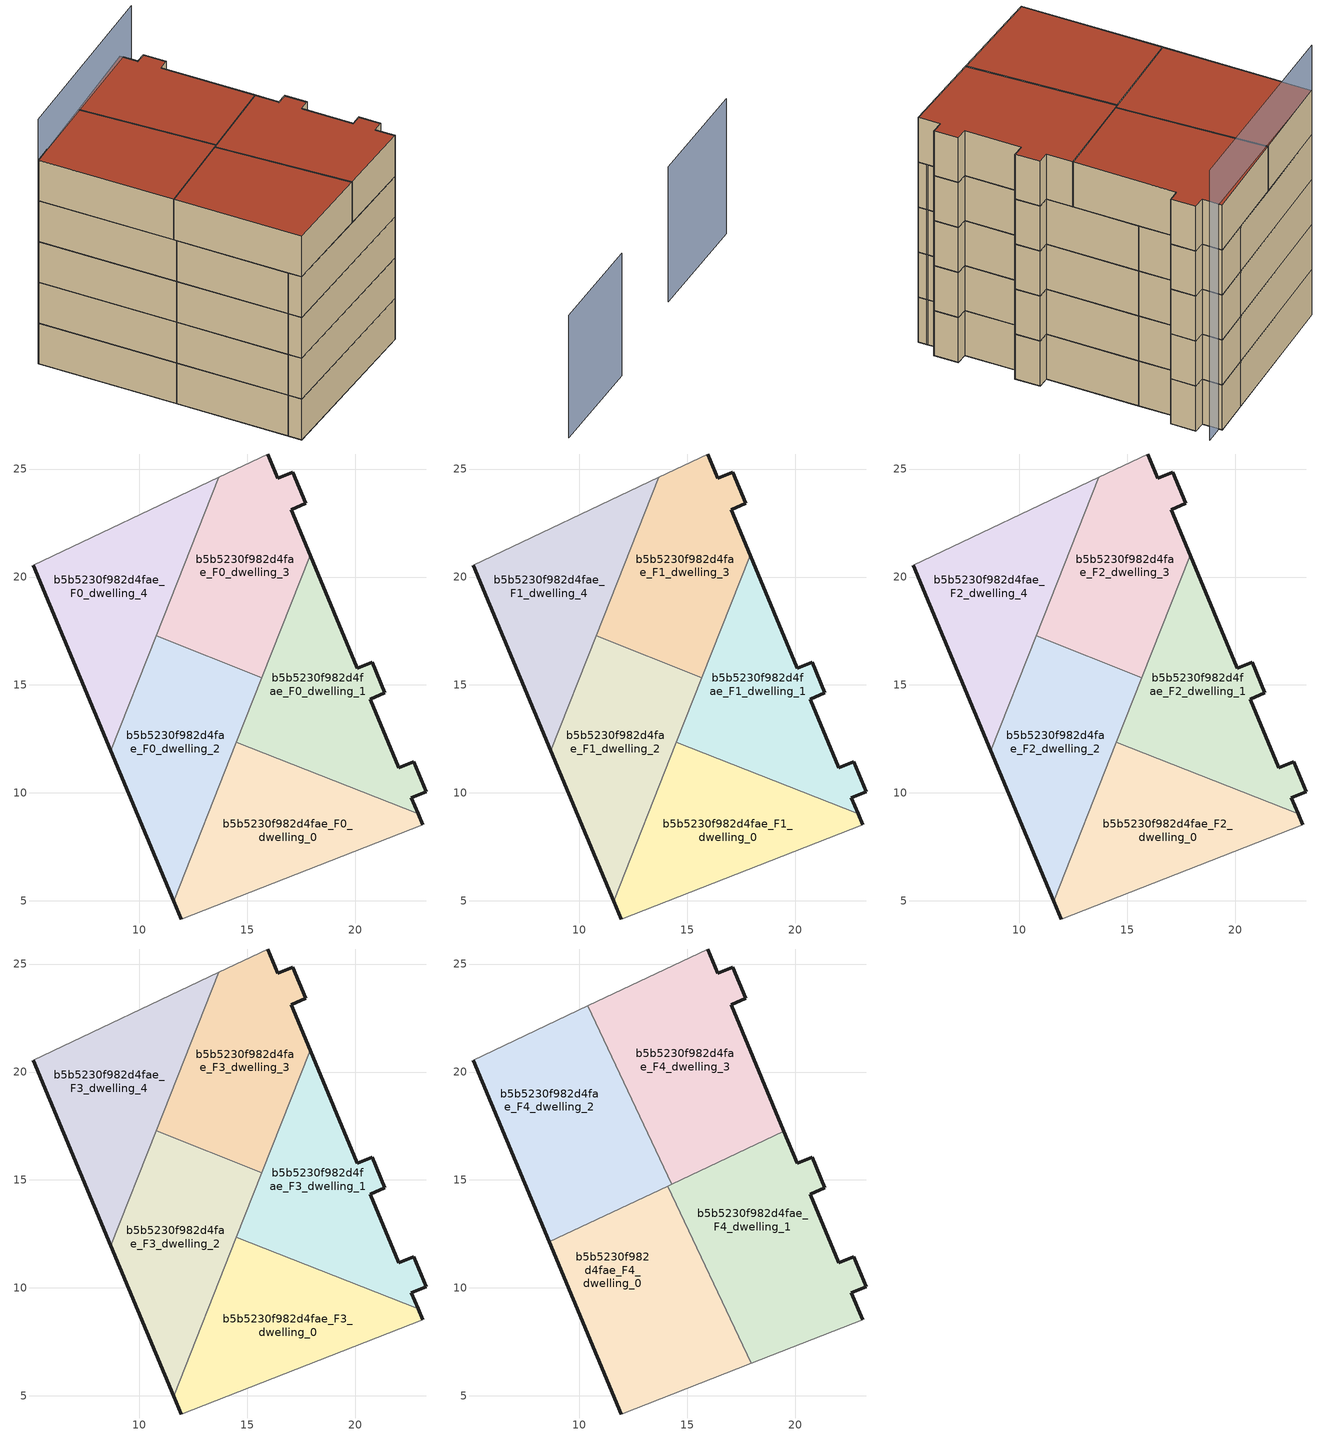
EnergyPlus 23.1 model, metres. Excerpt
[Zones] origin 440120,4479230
b5b5230f982d4fae_F0_dwelling_0
 floor ground (EU_floor_Construction): 23.11,8.54 22.9,9.03 14.49,12.34 11.59,4.99 11.94,4.16 z0
 wall outside (EU_wall_Construction): 22.9,9.03 23.11,8.54 / 11.94,4.16 11.59,4.99 z0:3
 wall to b5b5230f982d4fae_F0_dwelling_1 (EU_wall_Construction): 14.49,12.34 22.9,9.03 z0:3
 wall adiabatic (EU_wall_Construction): 23.11,8.54 11.94,4.16 z0:3
 wall to b5b5230f982d4fae_F0_dwelling_2 (EU_wall_Construction): 11.59,4.99 14.49,12.34 z0:3
b5b5230f982d4fae_F0_dwelling_1
 floor ground (EU_floor_Construction): 22.9,9.03 22.59,9.77 23.29,10.07 22.7,11.45 22.02,11.16 20.68,14.35 21.37,14.64 20.77,16.06 20.09,15.78 17.91,21 14.49,12.34 z0
 wall outside (EU_wall_Construction): 17.91,21 20.09,15.78 20.77,16.06 21.37,14.64 20.68,14.35 22.02,11.16 22.7,11.45 23.29,10.07 22.59,9.77 22.9,9.03 z0:3
 wall to b5b5230f982d4fae_F0_dwelling_3 (EU_wall_Construction): 15.67,15.34 17.91,21 z0:3
 wall to b5b5230f982d4fae_F0_dwelling_2 (EU_wall_Construction): 14.49,12.34 15.67,15.34 z0:3
b5b5230f982d4fae_F0_dwelling_2
 floor ground (EU_floor_Construction): 11.59,4.99 15.67,15.34 10.78,17.27 8.68,11.95 z0
 wall outside (EU_wall_Construction): 11.59,4.99 8.68,11.95 z0:3
 wall to b5b5230f982d4fae_F0_dwelling_3 (EU_wall_Construction): 10.78,17.27 15.67,15.34 z0:3
 wall to b5b5230f982d4fae_F0_dwelling_4 (EU_wall_Construction): 8.68,11.95 10.78,17.27 z0:3
b5b5230f982d4fae_F0_dwelling_3
 floor ground (EU_floor_Construction): 15.67,15.34 17.91,21 17.02,23.12 17.7,23.42 17.1,24.86 16.41,24.57 15.94,25.7 13.68,24.63 10.78,17.27 z0
 wall outside (EU_wall_Construction): 15.94,25.7 16.41,24.57 17.1,24.86 17.7,23.42 17.02,23.12 17.91,21 z0:3
 wall adiabatic (EU_wall_Construction): 13.68,24.63 15.94,25.7 z0:3
 wall to b5b5230f982d4fae_F0_dwelling_4 (EU_wall_Construction): 10.78,17.27 13.68,24.63 z0:3
b5b5230f982d4fae_F0_dwelling_4
 floor ground (EU_floor_Construction): 8.68,11.95 13.68,24.63 5.08,20.56 z0
 wall outside (EU_wall_Construction): 8.68,11.95 5.08,20.56 z0:3
 wall adiabatic (EU_wall_Construction): 5.08,20.56 13.68,24.63 z0:3
b5b5230f982d4fae_F1_dwelling_0
 floor to b5b5230f982d4fae_F0_dwelling_0 (EU_floor_Construction): 23.11,8.54 22.9,9.03 14.49,12.34 11.59,4.99 11.94,4.16 z3
 wall outside (EU_wall_Construction): 22.9,9.03 23.11,8.54 / 11.94,4.16 11.59,4.99 z3:6
 wall to b5b5230f982d4fae_F1_dwelling_1 (EU_wall_Construction): 14.49,12.34 22.9,9.03 z3:6
 wall adiabatic (EU_wall_Construction): 23.11,8.54 11.94,4.16 z3:6
 wall to b5b5230f982d4fae_F1_dwelling_2 (EU_wall_Construction): 11.59,4.99 14.49,12.34 z3:6
b5b5230f982d4fae_F1_dwelling_1
 floor to b5b5230f982d4fae_F0_dwelling_1 (EU_floor_Construction): 22.9,9.03 22.59,9.77 23.29,10.07 22.7,11.45 22.02,11.16 20.68,14.35 21.37,14.64 20.77,16.06 20.09,15.78 17.91,21 14.49,12.34 z3
 wall outside (EU_wall_Construction): 17.91,21 20.09,15.78 20.77,16.06 21.37,14.64 20.68,14.35 22.02,11.16 22.7,11.45 23.29,10.07 22.59,9.77 22.9,9.03 z3:6
 wall to b5b5230f982d4fae_F1_dwelling_3 (EU_wall_Construction): 15.67,15.34 17.91,21 z3:6
 wall to b5b5230f982d4fae_F1_dwelling_2 (EU_wall_Construction): 14.49,12.34 15.67,15.34 z3:6
b5b5230f982d4fae_F1_dwelling_2
 floor to b5b5230f982d4fae_F0_dwelling_2 (EU_floor_Construction): 11.59,4.99 15.67,15.34 10.78,17.27 8.68,11.95 z3
 wall outside (EU_wall_Construction): 11.59,4.99 8.68,11.95 z3:6
 wall to b5b5230f982d4fae_F1_dwelling_3 (EU_wall_Construction): 10.78,17.27 15.67,15.34 z3:6
 wall to b5b5230f982d4fae_F1_dwelling_4 (EU_wall_Construction): 8.68,11.95 10.78,17.27 z3:6
b5b5230f982d4fae_F1_dwelling_3
 floor to b5b5230f982d4fae_F0_dwelling_3 (EU_floor_Construction): 15.67,15.34 17.91,21 17.02,23.12 17.7,23.42 17.1,24.86 16.41,24.57 15.94,25.7 13.68,24.63 10.78,17.27 z3
 wall outside (EU_wall_Construction): 15.94,25.7 16.41,24.57 17.1,24.86 17.7,23.42 17.02,23.12 17.91,21 z3:6
 wall adiabatic (EU_wall_Construction): 13.68,24.63 15.94,25.7 z3:6
 wall to b5b5230f982d4fae_F1_dwelling_4 (EU_wall_Construction): 10.78,17.27 13.68,24.63 z3:6
b5b5230f982d4fae_F1_dwelling_4
 floor to b5b5230f982d4fae_F0_dwelling_4 (EU_floor_Construction): 8.68,11.95 13.68,24.63 5.08,20.56 z3
 wall outside (EU_wall_Construction): 8.68,11.95 5.08,20.56 z3:6
 wall adiabatic (EU_wall_Construction): 5.08,20.56 13.68,24.63 z3:6
b5b5230f982d4fae_F2_dwelling_0
 floor to b5b5230f982d4fae_F1_dwelling_0 (EU_floor_Construction): 23.11,8.54 22.9,9.03 14.49,12.34 11.59,4.99 11.94,4.16 z6
 wall outside (EU_wall_Construction): 22.9,9.03 23.11,8.54 / 11.94,4.16 11.59,4.99 z6:9
 wall to b5b5230f982d4fae_F2_dwelling_1 (EU_wall_Construction): 14.49,12.34 22.9,9.03 z6:9
 wall adiabatic (EU_wall_Construction): 23.11,8.54 11.94,4.16 z6:9
 wall to b5b5230f982d4fae_F2_dwelling_2 (EU_wall_Construction): 11.59,4.99 14.49,12.34 z6:9
b5b5230f982d4fae_F2_dwelling_1
 floor to b5b5230f982d4fae_F1_dwelling_1 (EU_floor_Construction): 22.9,9.03 22.59,9.77 23.29,10.07 22.7,11.45 22.02,11.16 20.68,14.35 21.37,14.64 20.77,16.06 20.09,15.78 17.91,21 14.49,12.34 z6
 wall outside (EU_wall_Construction): 17.91,21 20.09,15.78 20.77,16.06 21.37,14.64 20.68,14.35 22.02,11.16 22.7,11.45 23.29,10.07 22.59,9.77 22.9,9.03 z6:9
 wall to b5b5230f982d4fae_F2_dwelling_3 (EU_wall_Construction): 15.67,15.34 17.91,21 z6:9
 wall to b5b5230f982d4fae_F2_dwelling_2 (EU_wall_Construction): 14.49,12.34 15.67,15.34 z6:9
b5b5230f982d4fae_F2_dwelling_2
 floor to b5b5230f982d4fae_F1_dwelling_2 (EU_floor_Construction): 11.59,4.99 15.67,15.34 10.78,17.27 8.68,11.95 z6
 wall outside (EU_wall_Construction): 11.59,4.99 8.68,11.95 z6:9
 wall to b5b5230f982d4fae_F2_dwelling_3 (EU_wall_Construction): 10.78,17.27 15.67,15.34 z6:9
 wall to b5b5230f982d4fae_F2_dwelling_4 (EU_wall_Construction): 8.68,11.95 10.78,17.27 z6:9
b5b5230f982d4fae_F2_dwelling_3
 floor to b5b5230f982d4fae_F1_dwelling_3 (EU_floor_Construction): 15.67,15.34 17.91,21 17.02,23.12 17.7,23.42 17.1,24.86 16.41,24.57 15.94,25.7 13.68,24.63 10.78,17.27 z6
 wall outside (EU_wall_Construction): 15.94,25.7 16.41,24.57 17.1,24.86 17.7,23.42 17.02,23.12 17.91,21 z6:9
 wall adiabatic (EU_wall_Construction): 13.68,24.63 15.94,25.7 z6:9
 wall to b5b5230f982d4fae_F2_dwelling_4 (EU_wall_Construction): 10.78,17.27 13.68,24.63 z6:9
b5b5230f982d4fae_F2_dwelling_4
 floor to b5b5230f982d4fae_F1_dwelling_4 (EU_floor_Construction): 8.68,11.95 13.68,24.63 5.08,20.56 z6
 wall outside (EU_wall_Construction): 8.68,11.95 5.08,20.56 z6:9
 wall adiabatic (EU_wall_Construction): 5.08,20.56 13.68,24.63 z6:9
b5b5230f982d4fae_F3_dwelling_0
 floor to b5b5230f982d4fae_F2_dwelling_0 (EU_floor_Construction): 23.11,8.54 22.9,9.03 14.49,12.34 11.59,4.99 11.94,4.16 z9
 wall outside (EU_wall_Construction): 22.9,9.03 23.11,8.54 / 11.94,4.16 11.59,4.99 z9:12
 wall to b5b5230f982d4fae_F3_dwelling_1 (EU_wall_Construction): 14.49,12.34 22.9,9.03 z9:12
 wall adiabatic (EU_wall_Construction): 23.11,8.54 11.94,4.16 z9:12
 wall to b5b5230f982d4fae_F3_dwelling_2 (EU_wall_Construction): 11.59,4.99 14.49,12.34 z9:12
b5b5230f982d4fae_F3_dwelling_1
 floor to b5b5230f982d4fae_F2_dwelling_1 (EU_floor_Construction): 22.9,9.03 22.59,9.77 23.29,10.07 22.7,11.45 22.02,11.16 20.68,14.35 21.37,14.64 20.77,16.06 20.09,15.78 17.91,21 14.49,12.34 z9
 wall outside (EU_wall_Construction): 17.91,21 20.09,15.78 20.77,16.06 21.37,14.64 20.68,14.35 22.02,11.16 22.7,11.45 23.29,10.07 22.59,9.77 22.9,9.03 z9:12
 wall to b5b5230f982d4fae_F3_dwelling_3 (EU_wall_Construction): 15.67,15.34 17.91,21 z9:12
 wall to b5b5230f982d4fae_F3_dwelling_2 (EU_wall_Construction): 14.49,12.34 15.67,15.34 z9:12
b5b5230f982d4fae_F3_dwelling_2
 floor to b5b5230f982d4fae_F2_dwelling_2 (EU_floor_Construction): 11.59,4.99 15.67,15.34 10.78,17.27 8.68,11.95 z9
 wall outside (EU_wall_Construction): 11.59,4.99 8.68,11.95 z9:12
 wall to b5b5230f982d4fae_F3_dwelling_3 (EU_wall_Construction): 10.78,17.27 15.67,15.34 z9:12
 wall to b5b5230f982d4fae_F3_dwelling_4 (EU_wall_Construction): 8.68,11.95 10.78,17.27 z9:12
b5b5230f982d4fae_F3_dwelling_3
 floor to b5b5230f982d4fae_F2_dwelling_3 (EU_floor_Construction): 15.67,15.34 17.91,21 17.02,23.12 17.7,23.42 17.1,24.86 16.41,24.57 15.94,25.7 13.68,24.63 10.78,17.27 z9
 wall outside (EU_wall_Construction): 15.94,25.7 16.41,24.57 17.1,24.86 17.7,23.42 17.02,23.12 17.91,21 z9:12
 wall adiabatic (EU_wall_Construction): 13.68,24.63 15.94,25.7 z9:12
 wall to b5b5230f982d4fae_F3_dwelling_4 (EU_wall_Construction): 10.78,17.27 13.68,24.63 z9:12
b5b5230f982d4fae_F3_dwelling_4
 floor to b5b5230f982d4fae_F2_dwelling_4 (EU_floor_Construction): 8.68,11.95 13.68,24.63 5.08,20.56 z9
 wall outside (EU_wall_Construction): 8.68,11.95 5.08,20.56 z9:12
 wall adiabatic (EU_wall_Construction): 5.08,20.56 13.68,24.63 z9:12
b5b5230f982d4fae_F4_dwelling_0
 floor to b5b5230f982d4fae_F3_dwelling_0 (EU_floor_Construction): 17.96,6.52 15.37,12 14.49,12.34 11.59,4.99 11.94,4.16 z12
 floor to b5b5230f982d4fae_F3_dwelling_2 (EU_floor_Construction): 11.59,4.99 14.82,13.17 14.09,14.72 8.79,12.22 8.68,11.95 z12
 floor to b5b5230f982d4fae_F3_dwelling_1 (EU_floor_Construction): 15.37,12 14.82,13.17 14.49,12.34 z12
 floor to b5b5230f982d4fae_F3_dwelling_4 (EU_floor_Construction): 8.68,11.95 8.79,12.22 8.61,12.13 z12
 wall outside (EU_wall_Construction): 11.94,4.16 8.6,12.13 z12:15
 wall to b5b5230f982d4fae_F4_dwelling_1 (EU_wall_Construction): 14.09,14.72 17.96,6.52 z12:15
 wall adiabatic (EU_wall_Construction): 17.96,6.52 11.94,4.16 z12:15
 wall to b5b5230f982d4fae_F4_dwelling_2 (EU_wall_Construction): 8.6,12.13 14.09,14.72 z12:15
 roof outside (EU_roof_Construction): 14.09,14.72 17.96,6.52 11.94,4.16 8.6,12.13 z15
b5b5230f982d4fae_F4_dwelling_1
 floor to b5b5230f982d4fae_F3_dwelling_1 (EU_floor_Construction): 22.9,9.03 22.59,9.77 23.29,10.07 22.7,11.45 22.02,11.16 20.68,14.35 21.37,14.64 20.77,16.06 20.09,15.78 19.46,17.26 15.74,15.5 14.82,13.17 15.37,12 z12
 floor to b5b5230f982d4fae_F3_dwelling_0 (EU_floor_Construction): 23.11,8.54 22.9,9.03 15.37,12 17.96,6.52 z12
 floor to b5b5230f982d4fae_F3_dwelling_3 (EU_floor_Construction): 15.67,15.34 15.74,15.5 15.53,15.4 z12
 floor to b5b5230f982d4fae_F3_dwelling_2 (EU_floor_Construction): 14.82,13.17 15.67,15.34 15.53,15.4 14.09,14.72 z12
 wall outside (EU_wall_Construction): 19.47,17.26 20.09,15.78 20.77,16.06 21.37,14.64 20.68,14.35 22.02,11.16 22.7,11.45 23.29,10.07 22.59,9.77 23.11,8.54 z12:15
 wall adiabatic (EU_wall_Construction): 23.11,8.54 17.96,6.52 z12:15
 wall to b5b5230f982d4fae_F4_dwelling_3 (EU_wall_Construction): 14.28,14.81 19.47,17.26 z12:15
 wall to b5b5230f982d4fae_F4_dwelling_2 (EU_wall_Construction): 14.09,14.72 14.28,14.81 z12:15
 roof outside (EU_roof_Construction): 20.77,16.06 21.37,14.64 20.68,14.35 22.02,11.16 22.7,11.45 23.29,10.07 22.59,9.77 23.11,8.54 17.96,6.52 14.09,14.72 19.47,17.26 20.09,15.78 z15
b5b5230f982d4fae_F4_dwelling_2
 floor to b5b5230f982d4fae_F3_dwelling_4 (EU_floor_Construction): 8.79,12.22 11.84,19.97 10.38,23.07 5.08,20.56 8.61,12.13 z12
 floor to b5b5230f982d4fae_F3_dwelling_3 (EU_floor_Construction): 13.66,16.14 11.84,19.97 10.78,17.27 z12
 floor to b5b5230f982d4fae_F3_dwelling_2 (EU_floor_Construction): 14.28,14.81 13.66,16.14 10.78,17.27 8.79,12.22 z12
 wall outside (EU_wall_Construction): 8.6,12.13 5.08,20.56 z12:15
 wall adiabatic (EU_wall_Construction): 5.08,20.56 10.38,23.07 z12:15
 wall to b5b5230f982d4fae_F4_dwelling_3 (EU_wall_Construction): 10.38,23.07 14.28,14.81 z12:15
 roof outside (EU_roof_Construction): 10.38,23.07 14.28,14.81 8.6,12.13 5.08,20.56 z15
b5b5230f982d4fae_F4_dwelling_3
 floor to b5b5230f982d4fae_F3_dwelling_3 (EU_floor_Construction): 15.74,15.5 17.91,21 17.02,23.12 17.7,23.42 17.1,24.86 16.41,24.57 15.94,25.7 13.68,24.63 11.84,19.97 13.66,16.14 15.53,15.4 z12
 floor to b5b5230f982d4fae_F3_dwelling_1 (EU_floor_Construction): 19.46,17.26 17.91,21 15.74,15.5 z12
 floor to b5b5230f982d4fae_F3_dwelling_4 (EU_floor_Construction): 11.84,19.97 13.68,24.63 10.38,23.07 z12
 floor to b5b5230f982d4fae_F3_dwelling_2 (EU_floor_Construction): 15.53,15.4 13.66,16.14 14.28,14.81 z12
 wall outside (EU_wall_Construction): 15.94,25.7 16.41,24.57 17.1,24.86 17.7,23.42 17.02,23.12 19.47,17.26 z12:15
 wall adiabatic (EU_wall_Construction): 10.38,23.07 15.94,25.7 z12:15
 roof outside (EU_roof_Construction): 17.1,24.86 17.7,23.42 17.02,23.12 19.47,17.26 14.28,14.81 10.38,23.07 15.94,25.7 16.41,24.57 z15
shading: 24.34,-6.13 30.99,-3.25 z0:9; 17.07,25.96 5.08,20.56 z0:18
[Building]
EU S2 Campaign: North Axis=0; Terrain=City; Solar Distribution=FullExterior
[Site:Location]
Madrid: Latitude=40.5; Longitude=-3.5; Time Zone=1; Elevation=609
[SizingPeriod:WeatherFileDays]
AnnualSizingPeriod: Begin Month=1; Begin Day of Month=1; End Month=12; End Day of Month=31; Day of Week for Start Day=Monday; Use Weather File Daylight Saving Period=No; Use Weather File Rain and Snow Indicators=No
[MATERIAL]
EU_InternalMass_Material: Roughness=MediumRough; Thickness=0.1; Conductivity=1; Density=1800; Specific Heat=900; Thermal Absorptance=0.9; Solar Absorptance=0.7; Visible Absorptance=0.7
[MATERIAL:NOMASS] Roughness=MediumRough; Thermal Absorptance=0.9; Solar Absorptance=0.7; Visible Absorptance=0.7
Name | Thermal Resistance
EU_wall_NoMass; EU_roof_NoMass | 2.16768
EU_floor_NoMass | 1.14339
[CONSTRUCTION]
EU_wall_Construction: EU_wall_NoMass
EU_roof_Construction: EU_roof_NoMass
EU_floor_Construction: EU_floor_NoMass
EU_InternalMass_Construction: EU_InternalMass_Material
[ZONE] Type=1; Multiplier=1; Ceiling Height=autocalculate; Floor Area=autocalculate; Part of Total Floor Area=Yes
Name | Volume
b5b5230f982d4fae_F0_dwelling_0; b5b5230f982d4fae_F1_dwelling_0; b5b5230f982d4fae_F2_dwelling_0; b5b5230f982d4fae_F3_dwelling_0 | 133.004
b5b5230f982d4fae_F4_dwelling_0 | 166.262
b5b5230f982d4fae_F0_dwelling_1; b5b5230f982d4fae_F1_dwelling_1; b5b5230f982d4fae_F2_dwelling_1; b5b5230f982d4fae_F3_dwelling_1 | 133.006
b5b5230f982d4fae_F4_dwelling_1 | 166.245
b5b5230f982d4fae_F0_dwelling_2; b5b5230f982d4fae_F1_dwelling_2; b5b5230f982d4fae_F2_dwelling_2; b5b5230f982d4fae_F3_dwelling_2; b5b5230f982d4fae_F0_dwelling_4; b5b5230f982d4fae_F1_dwelling_4; b5b5230f982d4fae_F2_dwelling_4; b5b5230f982d4fae_F3_dwelling_4 | 133.014
b5b5230f982d4fae_F4_dwelling_2 | 166.252
b5b5230f982d4fae_F0_dwelling_3; b5b5230f982d4fae_F1_dwelling_3; b5b5230f982d4fae_F2_dwelling_3; b5b5230f982d4fae_F3_dwelling_3 | 133.013
b5b5230f982d4fae_F4_dwelling_3 | 166.27
[INTERNALMASS] Construction=EU_InternalMass_Construction
Name | Zone or ZoneList | Surface Area
b5b5230f982d4fae_F0_dwelling_0_EU_InternalMass | b5b5230f982d4fae_F0_dwelling_0 | 44.3333
b5b5230f982d4fae_F0_dwelling_1_EU_InternalMass | b5b5230f982d4fae_F0_dwelling_1 | 44.3362
b5b5230f982d4fae_F0_dwelling_2_EU_InternalMass | b5b5230f982d4fae_F0_dwelling_2 | 44.3395
b5b5230f982d4fae_F0_dwelling_3_EU_InternalMass | b5b5230f982d4fae_F0_dwelling_3 | 44.3376
b5b5230f982d4fae_F0_dwelling_4_EU_InternalMass | b5b5230f982d4fae_F0_dwelling_4 | 44.3379
b5b5230f982d4fae_F1_dwelling_0_EU_InternalMass | b5b5230f982d4fae_F1_dwelling_0 | 44.3333
b5b5230f982d4fae_F1_dwelling_1_EU_InternalMass | b5b5230f982d4fae_F1_dwelling_1 | 44.3362
b5b5230f982d4fae_F1_dwelling_2_EU_InternalMass | b5b5230f982d4fae_F1_dwelling_2 | 44.3395
b5b5230f982d4fae_F1_dwelling_3_EU_InternalMass | b5b5230f982d4fae_F1_dwelling_3 | 44.3376
b5b5230f982d4fae_F1_dwelling_4_EU_InternalMass | b5b5230f982d4fae_F1_dwelling_4 | 44.3379
b5b5230f982d4fae_F2_dwelling_0_EU_InternalMass | b5b5230f982d4fae_F2_dwelling_0 | 44.3333
b5b5230f982d4fae_F2_dwelling_1_EU_InternalMass | b5b5230f982d4fae_F2_dwelling_1 | 44.3362
b5b5230f982d4fae_F2_dwelling_2_EU_InternalMass | b5b5230f982d4fae_F2_dwelling_2 | 44.3395
b5b5230f982d4fae_F2_dwelling_3_EU_InternalMass | b5b5230f982d4fae_F2_dwelling_3 | 44.3376
b5b5230f982d4fae_F2_dwelling_4_EU_InternalMass | b5b5230f982d4fae_F2_dwelling_4 | 44.3379
b5b5230f982d4fae_F3_dwelling_0_EU_InternalMass | b5b5230f982d4fae_F3_dwelling_0 | 44.3333
b5b5230f982d4fae_F3_dwelling_1_EU_InternalMass | b5b5230f982d4fae_F3_dwelling_1 | 44.3362
b5b5230f982d4fae_F3_dwelling_2_EU_InternalMass | b5b5230f982d4fae_F3_dwelling_2 | 44.3395
b5b5230f982d4fae_F3_dwelling_3_EU_InternalMass | b5b5230f982d4fae_F3_dwelling_3 | 44.3376
b5b5230f982d4fae_F3_dwelling_4_EU_InternalMass | b5b5230f982d4fae_F3_dwelling_4 | 44.3379
b5b5230f982d4fae_F4_dwelling_0_EU_InternalMass | b5b5230f982d4fae_F4_dwelling_0 | 55.4197
b5b5230f982d4fae_F4_dwelling_1_EU_InternalMass | b5b5230f982d4fae_F4_dwelling_1 | 55.4149
b5b5230f982d4fae_F4_dwelling_2_EU_InternalMass | b5b5230f982d4fae_F4_dwelling_2 | 55.4168
b5b5230f982d4fae_F4_dwelling_3_EU_InternalMass | b5b5230f982d4fae_F4_dwelling_3 | 55.4218
[OTHEREQUIPMENT] Fuel Type=Electricity; Design Level Calculation Method=Watts/Area; Power per Zone Floor Area=1; Fraction Latent=0; Fraction Radiant=0; Fraction Lost=0; Carbon Dioxide Generation Rate=0; EndUse Subcategory=EU_Step8_InternalGains
Name | Zone or ZoneList or Space or SpaceList | Schedule
EU_Step8_InternalGain_b5b5230f982d4fae_F0_dwelling_0_f000 | b5b5230f982d4fae_F0_dwelling_0 | EU_Step8_GainSchedule_b5b5230f982d4fae_F0_dwelling_0_f000
EU_Step8_InternalGain_b5b5230f982d4fae_F0_dwelling_1_f000 | b5b5230f982d4fae_F0_dwelling_1 | EU_Step8_GainSchedule_b5b5230f982d4fae_F0_dwelling_1_f000
EU_Step8_InternalGain_b5b5230f982d4fae_F0_dwelling_2_f000 | b5b5230f982d4fae_F0_dwelling_2 | EU_Step8_GainSchedule_b5b5230f982d4fae_F0_dwelling_2_f000
EU_Step8_InternalGain_b5b5230f982d4fae_F0_dwelling_3_f000 | b5b5230f982d4fae_F0_dwelling_3 | EU_Step8_GainSchedule_b5b5230f982d4fae_F0_dwelling_3_f000
EU_Step8_InternalGain_b5b5230f982d4fae_F0_dwelling_4_f000 | b5b5230f982d4fae_F0_dwelling_4 | EU_Step8_GainSchedule_b5b5230f982d4fae_F0_dwelling_4_f000
EU_Step8_InternalGain_b5b5230f982d4fae_F1_dwelling_0_f000 | b5b5230f982d4fae_F1_dwelling_0 | EU_Step8_GainSchedule_b5b5230f982d4fae_F1_dwelling_0_f000
EU_Step8_InternalGain_b5b5230f982d4fae_F1_dwelling_1_f000 | b5b5230f982d4fae_F1_dwelling_1 | EU_Step8_GainSchedule_b5b5230f982d4fae_F1_dwelling_1_f000
EU_Step8_InternalGain_b5b5230f982d4fae_F1_dwelling_2_f000 | b5b5230f982d4fae_F1_dwelling_2 | EU_Step8_GainSchedule_b5b5230f982d4fae_F1_dwelling_2_f000
EU_Step8_InternalGain_b5b5230f982d4fae_F1_dwelling_3_f000 | b5b5230f982d4fae_F1_dwelling_3 | EU_Step8_GainSchedule_b5b5230f982d4fae_F1_dwelling_3_f000
EU_Step8_InternalGain_b5b5230f982d4fae_F1_dwelling_4_f000 | b5b5230f982d4fae_F1_dwelling_4 | EU_Step8_GainSchedule_b5b5230f982d4fae_F1_dwelling_4_f000
EU_Step8_InternalGain_b5b5230f982d4fae_F2_dwelling_0_f000 | b5b5230f982d4fae_F2_dwelling_0 | EU_Step8_GainSchedule_b5b5230f982d4fae_F2_dwelling_0_f000
EU_Step8_InternalGain_b5b5230f982d4fae_F2_dwelling_1_f000 | b5b5230f982d4fae_F2_dwelling_1 | EU_Step8_GainSchedule_b5b5230f982d4fae_F2_dwelling_1_f000
EU_Step8_InternalGain_b5b5230f982d4fae_F2_dwelling_2_f000 | b5b5230f982d4fae_F2_dwelling_2 | EU_Step8_GainSchedule_b5b5230f982d4fae_F2_dwelling_2_f000
EU_Step8_InternalGain_b5b5230f982d4fae_F2_dwelling_3_f000 | b5b5230f982d4fae_F2_dwelling_3 | EU_Step8_GainSchedule_b5b5230f982d4fae_F2_dwelling_3_f000
EU_Step8_InternalGain_b5b5230f982d4fae_F2_dwelling_4_f000 | b5b5230f982d4fae_F2_dwelling_4 | EU_Step8_GainSchedule_b5b5230f982d4fae_F2_dwelling_4_f000
EU_Step8_InternalGain_b5b5230f982d4fae_F3_dwelling_0_f000 | b5b5230f982d4fae_F3_dwelling_0 | EU_Step8_GainSchedule_b5b5230f982d4fae_F3_dwelling_0_f000
EU_Step8_InternalGain_b5b5230f982d4fae_F3_dwelling_1_f000 | b5b5230f982d4fae_F3_dwelling_1 | EU_Step8_GainSchedule_b5b5230f982d4fae_F3_dwelling_1_f000
EU_Step8_InternalGain_b5b5230f982d4fae_F3_dwelling_2_f000 | b5b5230f982d4fae_F3_dwelling_2 | EU_Step8_GainSchedule_b5b5230f982d4fae_F3_dwelling_2_f000
EU_Step8_InternalGain_b5b5230f982d4fae_F3_dwelling_3_f000 | b5b5230f982d4fae_F3_dwelling_3 | EU_Step8_GainSchedule_b5b5230f982d4fae_F3_dwelling_3_f000
EU_Step8_InternalGain_b5b5230f982d4fae_F3_dwelling_4_f000 | b5b5230f982d4fae_F3_dwelling_4 | EU_Step8_GainSchedule_b5b5230f982d4fae_F3_dwelling_4_f000
EU_Step8_InternalGain_b5b5230f982d4fae_F4_dwelling_0_f000 | b5b5230f982d4fae_F4_dwelling_0 | EU_Step8_GainSchedule_b5b5230f982d4fae_F4_dwelling_0_f000
EU_Step8_InternalGain_b5b5230f982d4fae_F4_dwelling_1_f000 | b5b5230f982d4fae_F4_dwelling_1 | EU_Step8_GainSchedule_b5b5230f982d4fae_F4_dwelling_1_f000
EU_Step8_InternalGain_b5b5230f982d4fae_F4_dwelling_2_f000 | b5b5230f982d4fae_F4_dwelling_2 | EU_Step8_GainSchedule_b5b5230f982d4fae_F4_dwelling_2_f000
EU_Step8_InternalGain_b5b5230f982d4fae_F4_dwelling_3_f000 | b5b5230f982d4fae_F4_dwelling_3 | EU_Step8_GainSchedule_b5b5230f982d4fae_F4_dwelling_3_f000
[ZONEVENTILATION:DESIGNFLOWRATE] Schedule=EU_AlwaysOn; Design Flow Rate Calculation Method=AirChanges/Hour; Air Changes per Hour=0.480546; Ventilation Type=Natural; Fan Pressure Rise=0; Fan Total Efficiency=1; Constant Term Coefficient=1; Temperature Term Coefficient=0; Velocity Term Coefficient=0; Velocity Squared Term Coefficient=0; Minimum Indoor Temperature=-100; Maximum Indoor Temperature=100; Delta Temperature=-100; Minimum Outdoor Temperature=-100; Maximum Outdoor Temperature=100; Maximum Wind Speed=40
Name | Zone or ZoneList or Space or SpaceList
EU_ConstantAir_b5b5230f982d4fae_F0_dwelling_0 | b5b5230f982d4fae_F0_dwelling_0
EU_ConstantAir_b5b5230f982d4fae_F0_dwelling_1 | b5b5230f982d4fae_F0_dwelling_1
EU_ConstantAir_b5b5230f982d4fae_F0_dwelling_2 | b5b5230f982d4fae_F0_dwelling_2
EU_ConstantAir_b5b5230f982d4fae_F0_dwelling_3 | b5b5230f982d4fae_F0_dwelling_3
EU_ConstantAir_b5b5230f982d4fae_F0_dwelling_4 | b5b5230f982d4fae_F0_dwelling_4
EU_ConstantAir_b5b5230f982d4fae_F1_dwelling_0 | b5b5230f982d4fae_F1_dwelling_0
EU_ConstantAir_b5b5230f982d4fae_F1_dwelling_1 | b5b5230f982d4fae_F1_dwelling_1
EU_ConstantAir_b5b5230f982d4fae_F1_dwelling_2 | b5b5230f982d4fae_F1_dwelling_2
EU_ConstantAir_b5b5230f982d4fae_F1_dwelling_3 | b5b5230f982d4fae_F1_dwelling_3
EU_ConstantAir_b5b5230f982d4fae_F1_dwelling_4 | b5b5230f982d4fae_F1_dwelling_4
EU_ConstantAir_b5b5230f982d4fae_F2_dwelling_0 | b5b5230f982d4fae_F2_dwelling_0
EU_ConstantAir_b5b5230f982d4fae_F2_dwelling_1 | b5b5230f982d4fae_F2_dwelling_1
EU_ConstantAir_b5b5230f982d4fae_F2_dwelling_2 | b5b5230f982d4fae_F2_dwelling_2
EU_ConstantAir_b5b5230f982d4fae_F2_dwelling_3 | b5b5230f982d4fae_F2_dwelling_3
EU_ConstantAir_b5b5230f982d4fae_F2_dwelling_4 | b5b5230f982d4fae_F2_dwelling_4
EU_ConstantAir_b5b5230f982d4fae_F3_dwelling_0 | b5b5230f982d4fae_F3_dwelling_0
EU_ConstantAir_b5b5230f982d4fae_F3_dwelling_1 | b5b5230f982d4fae_F3_dwelling_1
EU_ConstantAir_b5b5230f982d4fae_F3_dwelling_2 | b5b5230f982d4fae_F3_dwelling_2
EU_ConstantAir_b5b5230f982d4fae_F3_dwelling_3 | b5b5230f982d4fae_F3_dwelling_3
EU_ConstantAir_b5b5230f982d4fae_F3_dwelling_4 | b5b5230f982d4fae_F3_dwelling_4
EU_ConstantAir_b5b5230f982d4fae_F4_dwelling_0 | b5b5230f982d4fae_F4_dwelling_0
EU_ConstantAir_b5b5230f982d4fae_F4_dwelling_1 | b5b5230f982d4fae_F4_dwelling_1
EU_ConstantAir_b5b5230f982d4fae_F4_dwelling_2 | b5b5230f982d4fae_F4_dwelling_2
EU_ConstantAir_b5b5230f982d4fae_F4_dwelling_3 | b5b5230f982d4fae_F4_dwelling_3
[HVACTEMPLATE:THERMOSTAT] Constant Heating Setpoint=20; Constant Cooling Setpoint=50
EU_HeatOnly_b5b5230f982d4fae_F0_dwelling_0; EU_HeatOnly_b5b5230f982d4fae_F0_dwelling_1; EU_HeatOnly_b5b5230f982d4fae_F0_dwelling_2; EU_HeatOnly_b5b5230f982d4fae_F0_dwelling_3; EU_HeatOnly_b5b5230f982d4fae_F0_dwelling_4; EU_HeatOnly_b5b5230f982d4fae_F1_dwelling_0; EU_HeatOnly_b5b5230f982d4fae_F1_dwelling_1; EU_HeatOnly_b5b5230f982d4fae_F1_dwelling_2; EU_HeatOnly_b5b5230f982d4fae_F1_dwelling_3; EU_HeatOnly_b5b5230f982d4fae_F1_dwelling_4; EU_HeatOnly_b5b5230f982d4fae_F2_dwelling_0; EU_HeatOnly_b5b5230f982d4fae_F2_dwelling_1; EU_HeatOnly_b5b5230f982d4fae_F2_dwelling_2; EU_HeatOnly_b5b5230f982d4fae_F2_dwelling_3; EU_HeatOnly_b5b5230f982d4fae_F2_dwelling_4; EU_HeatOnly_b5b5230f982d4fae_F3_dwelling_0; EU_HeatOnly_b5b5230f982d4fae_F3_dwelling_1; EU_HeatOnly_b5b5230f982d4fae_F3_dwelling_2; EU_HeatOnly_b5b5230f982d4fae_F3_dwelling_3; EU_HeatOnly_b5b5230f982d4fae_F3_dwelling_4; EU_HeatOnly_b5b5230f982d4fae_F4_dwelling_0; EU_HeatOnly_b5b5230f982d4fae_F4_dwelling_1; EU_HeatOnly_b5b5230f982d4fae_F4_dwelling_2; EU_HeatOnly_b5b5230f982d4fae_F4_dwelling_3
[HVACTEMPLATE:ZONE:IDEALLOADSAIRSYSTEM] System Availability Schedule=EU_AlwaysOn; Maximum Heating Supply Air Temperature=50; Minimum Cooling Supply Air Temperature=13; Maximum Heating Supply Air Humidity Ratio=0.0156; Minimum Cooling Supply Air Humidity Ratio=0.0077; Heating Limit=NoLimit; Cooling Limit=NoLimit; Heating Availability Schedule=EU_AlwaysOn; Cooling Availability Schedule=EU_CoolingOff; Dehumidification Control Type=ConstantSensibleHeatRatio; Cooling Sensible Heat Ratio=0.7; Dehumidification Setpoint=60; Humidification Control Type=None; Humidification Setpoint=30; Outdoor Air Method=None; Outdoor Air Flow Rate per Person=0.00944; Outdoor Air Flow Rate per Zone Floor Area=0; Outdoor Air Flow Rate per Zone=0; Demand Controlled Ventilation Type=None; Outdoor Air Economizer Type=NoEconomizer; Heat Recovery Type=None; Sensible Heat Recovery Effectiveness=0.7; Latent Heat Recovery Effectiveness=0.65
Name | Template Thermostat
b5b5230f982d4fae_F0_dwelling_0 | EU_HeatOnly_b5b5230f982d4fae_F0_dwelling_0
b5b5230f982d4fae_F0_dwelling_1 | EU_HeatOnly_b5b5230f982d4fae_F0_dwelling_1
b5b5230f982d4fae_F0_dwelling_2 | EU_HeatOnly_b5b5230f982d4fae_F0_dwelling_2
b5b5230f982d4fae_F0_dwelling_3 | EU_HeatOnly_b5b5230f982d4fae_F0_dwelling_3
b5b5230f982d4fae_F0_dwelling_4 | EU_HeatOnly_b5b5230f982d4fae_F0_dwelling_4
b5b5230f982d4fae_F1_dwelling_0 | EU_HeatOnly_b5b5230f982d4fae_F1_dwelling_0
b5b5230f982d4fae_F1_dwelling_1 | EU_HeatOnly_b5b5230f982d4fae_F1_dwelling_1
b5b5230f982d4fae_F1_dwelling_2 | EU_HeatOnly_b5b5230f982d4fae_F1_dwelling_2
b5b5230f982d4fae_F1_dwelling_3 | EU_HeatOnly_b5b5230f982d4fae_F1_dwelling_3
b5b5230f982d4fae_F1_dwelling_4 | EU_HeatOnly_b5b5230f982d4fae_F1_dwelling_4
b5b5230f982d4fae_F2_dwelling_0 | EU_HeatOnly_b5b5230f982d4fae_F2_dwelling_0
b5b5230f982d4fae_F2_dwelling_1 | EU_HeatOnly_b5b5230f982d4fae_F2_dwelling_1
b5b5230f982d4fae_F2_dwelling_2 | EU_HeatOnly_b5b5230f982d4fae_F2_dwelling_2
b5b5230f982d4fae_F2_dwelling_3 | EU_HeatOnly_b5b5230f982d4fae_F2_dwelling_3
b5b5230f982d4fae_F2_dwelling_4 | EU_HeatOnly_b5b5230f982d4fae_F2_dwelling_4
b5b5230f982d4fae_F3_dwelling_0 | EU_HeatOnly_b5b5230f982d4fae_F3_dwelling_0
b5b5230f982d4fae_F3_dwelling_1 | EU_HeatOnly_b5b5230f982d4fae_F3_dwelling_1
b5b5230f982d4fae_F3_dwelling_2 | EU_HeatOnly_b5b5230f982d4fae_F3_dwelling_2
b5b5230f982d4fae_F3_dwelling_3 | EU_HeatOnly_b5b5230f982d4fae_F3_dwelling_3
b5b5230f982d4fae_F3_dwelling_4 | EU_HeatOnly_b5b5230f982d4fae_F3_dwelling_4
b5b5230f982d4fae_F4_dwelling_0 | EU_HeatOnly_b5b5230f982d4fae_F4_dwelling_0
b5b5230f982d4fae_F4_dwelling_1 | EU_HeatOnly_b5b5230f982d4fae_F4_dwelling_1
b5b5230f982d4fae_F4_dwelling_2 | EU_HeatOnly_b5b5230f982d4fae_F4_dwelling_2
b5b5230f982d4fae_F4_dwelling_3 | EU_HeatOnly_b5b5230f982d4fae_F4_dwelling_3
[SIZING:ZONE] Zone Cooling Design Supply Air Temperature Input Method=SupplyAirTemperature; Zone Cooling Design Supply Air Temperature=13; Zone Heating Design Supply Air Temperature Input Method=SupplyAirTemperature; Zone Heating Design Supply Air Temperature=50; Zone Cooling Design Supply Air Humidity Ratio=0.008; Zone Heating Design Supply Air Humidity Ratio=0.008; Cooling Design Air Flow Method=DesignDay; Cooling Design Air Flow Rate=0; Cooling Minimum Air Flow per Zone Floor Area=0.000762; Cooling Minimum Air Flow=0; Cooling Minimum Air Flow Fraction=0.2; Heating Design Air Flow Method=DesignDay; Heating Design Air Flow Rate=0; Heating Maximum Air Flow per Zone Floor Area=0.002032; Heating Maximum Air Flow=0.141576; Heating Maximum Air Flow Fraction=0.3; Account for Dedicated Outdoor Air System=No; Dedicated Outdoor Air System Control Strategy=NeutralSupplyAir; Dedicated Outdoor Air Low Setpoint Temperature for Design=autosize; Dedicated Outdoor Air High Setpoint Temperature for Design=autosize; Zone Load Sizing Method=Sensible Load Only No Latent Load; Zone Latent Cooling Design Supply Air Humidity Ratio Input Method=HumidityRatioDifference; Zone Cooling Design Supply Air Humidity Ratio Difference=0.005; Zone Latent Heating Design Supply Air Humidity Ratio Input Method=HumidityRatioDifference; Zone Humidification Design Supply Air Humidity Ratio Difference=0.005
b5b5230f982d4fae_F0_dwelling_0; b5b5230f982d4fae_F0_dwelling_1; b5b5230f982d4fae_F0_dwelling_2; b5b5230f982d4fae_F0_dwelling_3; b5b5230f982d4fae_F0_dwelling_4; b5b5230f982d4fae_F1_dwelling_0; b5b5230f982d4fae_F1_dwelling_1; b5b5230f982d4fae_F1_dwelling_2; b5b5230f982d4fae_F1_dwelling_3; b5b5230f982d4fae_F1_dwelling_4; b5b5230f982d4fae_F2_dwelling_0; b5b5230f982d4fae_F2_dwelling_1; b5b5230f982d4fae_F2_dwelling_2; b5b5230f982d4fae_F2_dwelling_3; b5b5230f982d4fae_F2_dwelling_4; b5b5230f982d4fae_F3_dwelling_0; b5b5230f982d4fae_F3_dwelling_1; b5b5230f982d4fae_F3_dwelling_2; b5b5230f982d4fae_F3_dwelling_3; b5b5230f982d4fae_F3_dwelling_4; b5b5230f982d4fae_F4_dwelling_0; b5b5230f982d4fae_F4_dwelling_1; b5b5230f982d4fae_F4_dwelling_2; b5b5230f982d4fae_F4_dwelling_3
[SCHEDULE:CONSTANT]
Name | Hourly Value
EU_AlwaysOn | 1
EU_CoolingOff | 0
[SCHEDULE:FILE] Column Number=1; Rows to Skip at Top=0; Number of Hours of Data=8760; Column Separator=Comma; Interpolate to Timestep=No; Minutes per Item=60; Adjust Schedule for Daylight Savings=Yes
Name | File
EU_Step8_GainSchedule_b5b5230f982d4fae_F0_dwelling_0_f000 | ../../schedules/b5b5230f982d4fae/b5b5230f982d4fae_F0_dwelling_0_f000_gain.csv
EU_Step8_GainSchedule_b5b5230f982d4fae_F0_dwelling_1_f000 | ../../schedules/b5b5230f982d4fae/b5b5230f982d4fae_F0_dwelling_1_f000_gain.csv
EU_Step8_GainSchedule_b5b5230f982d4fae_F0_dwelling_2_f000 | ../../schedules/b5b5230f982d4fae/b5b5230f982d4fae_F0_dwelling_2_f000_gain.csv
EU_Step8_GainSchedule_b5b5230f982d4fae_F0_dwelling_3_f000 | ../../schedules/b5b5230f982d4fae/b5b5230f982d4fae_F0_dwelling_3_f000_gain.csv
EU_Step8_GainSchedule_b5b5230f982d4fae_F0_dwelling_4_f000 | ../../schedules/b5b5230f982d4fae/b5b5230f982d4fae_F0_dwelling_4_f000_gain.csv
EU_Step8_GainSchedule_b5b5230f982d4fae_F1_dwelling_0_f000 | ../../schedules/b5b5230f982d4fae/b5b5230f982d4fae_F1_dwelling_0_f000_gain.csv
EU_Step8_GainSchedule_b5b5230f982d4fae_F1_dwelling_1_f000 | ../../schedules/b5b5230f982d4fae/b5b5230f982d4fae_F1_dwelling_1_f000_gain.csv
EU_Step8_GainSchedule_b5b5230f982d4fae_F1_dwelling_2_f000 | ../../schedules/b5b5230f982d4fae/b5b5230f982d4fae_F1_dwelling_2_f000_gain.csv
EU_Step8_GainSchedule_b5b5230f982d4fae_F1_dwelling_3_f000 | ../../schedules/b5b5230f982d4fae/b5b5230f982d4fae_F1_dwelling_3_f000_gain.csv
EU_Step8_GainSchedule_b5b5230f982d4fae_F1_dwelling_4_f000 | ../../schedules/b5b5230f982d4fae/b5b5230f982d4fae_F1_dwelling_4_f000_gain.csv
EU_Step8_GainSchedule_b5b5230f982d4fae_F2_dwelling_0_f000 | ../../schedules/b5b5230f982d4fae/b5b5230f982d4fae_F2_dwelling_0_f000_gain.csv
EU_Step8_GainSchedule_b5b5230f982d4fae_F2_dwelling_1_f000 | ../../schedules/b5b5230f982d4fae/b5b5230f982d4fae_F2_dwelling_1_f000_gain.csv
EU_Step8_GainSchedule_b5b5230f982d4fae_F2_dwelling_2_f000 | ../../schedules/b5b5230f982d4fae/b5b5230f982d4fae_F2_dwelling_2_f000_gain.csv
EU_Step8_GainSchedule_b5b5230f982d4fae_F2_dwelling_3_f000 | ../../schedules/b5b5230f982d4fae/b5b5230f982d4fae_F2_dwelling_3_f000_gain.csv
EU_Step8_GainSchedule_b5b5230f982d4fae_F2_dwelling_4_f000 | ../../schedules/b5b5230f982d4fae/b5b5230f982d4fae_F2_dwelling_4_f000_gain.csv
EU_Step8_GainSchedule_b5b5230f982d4fae_F3_dwelling_0_f000 | ../../schedules/b5b5230f982d4fae/b5b5230f982d4fae_F3_dwelling_0_f000_gain.csv
EU_Step8_GainSchedule_b5b5230f982d4fae_F3_dwelling_1_f000 | ../../schedules/b5b5230f982d4fae/b5b5230f982d4fae_F3_dwelling_1_f000_gain.csv
EU_Step8_GainSchedule_b5b5230f982d4fae_F3_dwelling_2_f000 | ../../schedules/b5b5230f982d4fae/b5b5230f982d4fae_F3_dwelling_2_f000_gain.csv
EU_Step8_GainSchedule_b5b5230f982d4fae_F3_dwelling_3_f000 | ../../schedules/b5b5230f982d4fae/b5b5230f982d4fae_F3_dwelling_3_f000_gain.csv
EU_Step8_GainSchedule_b5b5230f982d4fae_F3_dwelling_4_f000 | ../../schedules/b5b5230f982d4fae/b5b5230f982d4fae_F3_dwelling_4_f000_gain.csv
EU_Step8_GainSchedule_b5b5230f982d4fae_F4_dwelling_0_f000 | ../../schedules/b5b5230f982d4fae/b5b5230f982d4fae_F4_dwelling_0_f000_gain.csv
EU_Step8_GainSchedule_b5b5230f982d4fae_F4_dwelling_1_f000 | ../../schedules/b5b5230f982d4fae/b5b5230f982d4fae_F4_dwelling_1_f000_gain.csv
EU_Step8_GainSchedule_b5b5230f982d4fae_F4_dwelling_2_f000 | ../../schedules/b5b5230f982d4fae/b5b5230f982d4fae_F4_dwelling_2_f000_gain.csv
EU_Step8_GainSchedule_b5b5230f982d4fae_F4_dwelling_3_f000 | ../../schedules/b5b5230f982d4fae/b5b5230f982d4fae_F4_dwelling_3_f000_gain.csv
